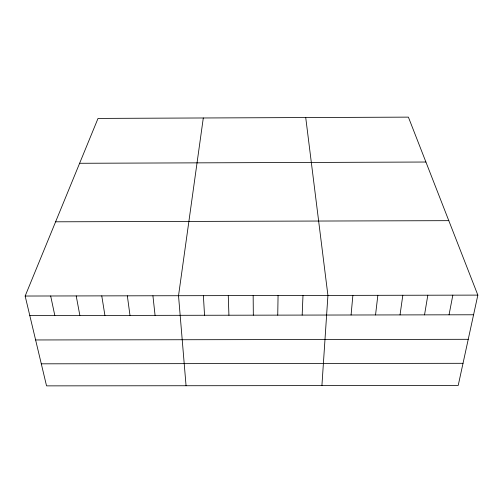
<?xml version="1.0" encoding="UTF-8"?>
<svg xmlns="http://www.w3.org/2000/svg" width="503" height="503" viewBox="0 0 503 503"><rect width="100%" height="100%" fill="white"/><g stroke="black" fill="none" stroke-linecap="round" stroke-linejoin="round"><path stroke-width="0.75" d="M277.744 315.136L278.065 295.519M302.171 315.092L302.988 295.468M321.914 385.606L327.925 295.418L305.723 117.551M351.075 314.997L352.873 295.368M375.546 314.953L377.841 295.311M203.3 117.979L178.527 295.72L186.06 385.738M400.03 314.909L402.821 295.261M424.532 314.865L427.814 295.211M449.047 314.821L452.826 295.16M477.85 295.11L458.202 385.474L46.546 385.87L25.15 296.034L98.028 118.412L408.392 117.13L477.85 295.11L25.15 296.034M79.625 163.28L425.915 162.029M55.607 221.81L448.795 220.666M29.803 315.582L473.575 314.777M35.612 339.959L468.243 339.299M41.296 363.826L463.024 363.304M50.671 295.984L54.827 315.538M76.211 295.927L79.864 315.488M101.769 295.877L104.92 315.444M127.341 295.827L129.988 315.4M152.925 295.77L155.069 315.356M203.388 295.67L204.539 315.268M228.268 295.619L228.922 315.224M253.16 295.569L253.323 315.18"/></g></svg>
